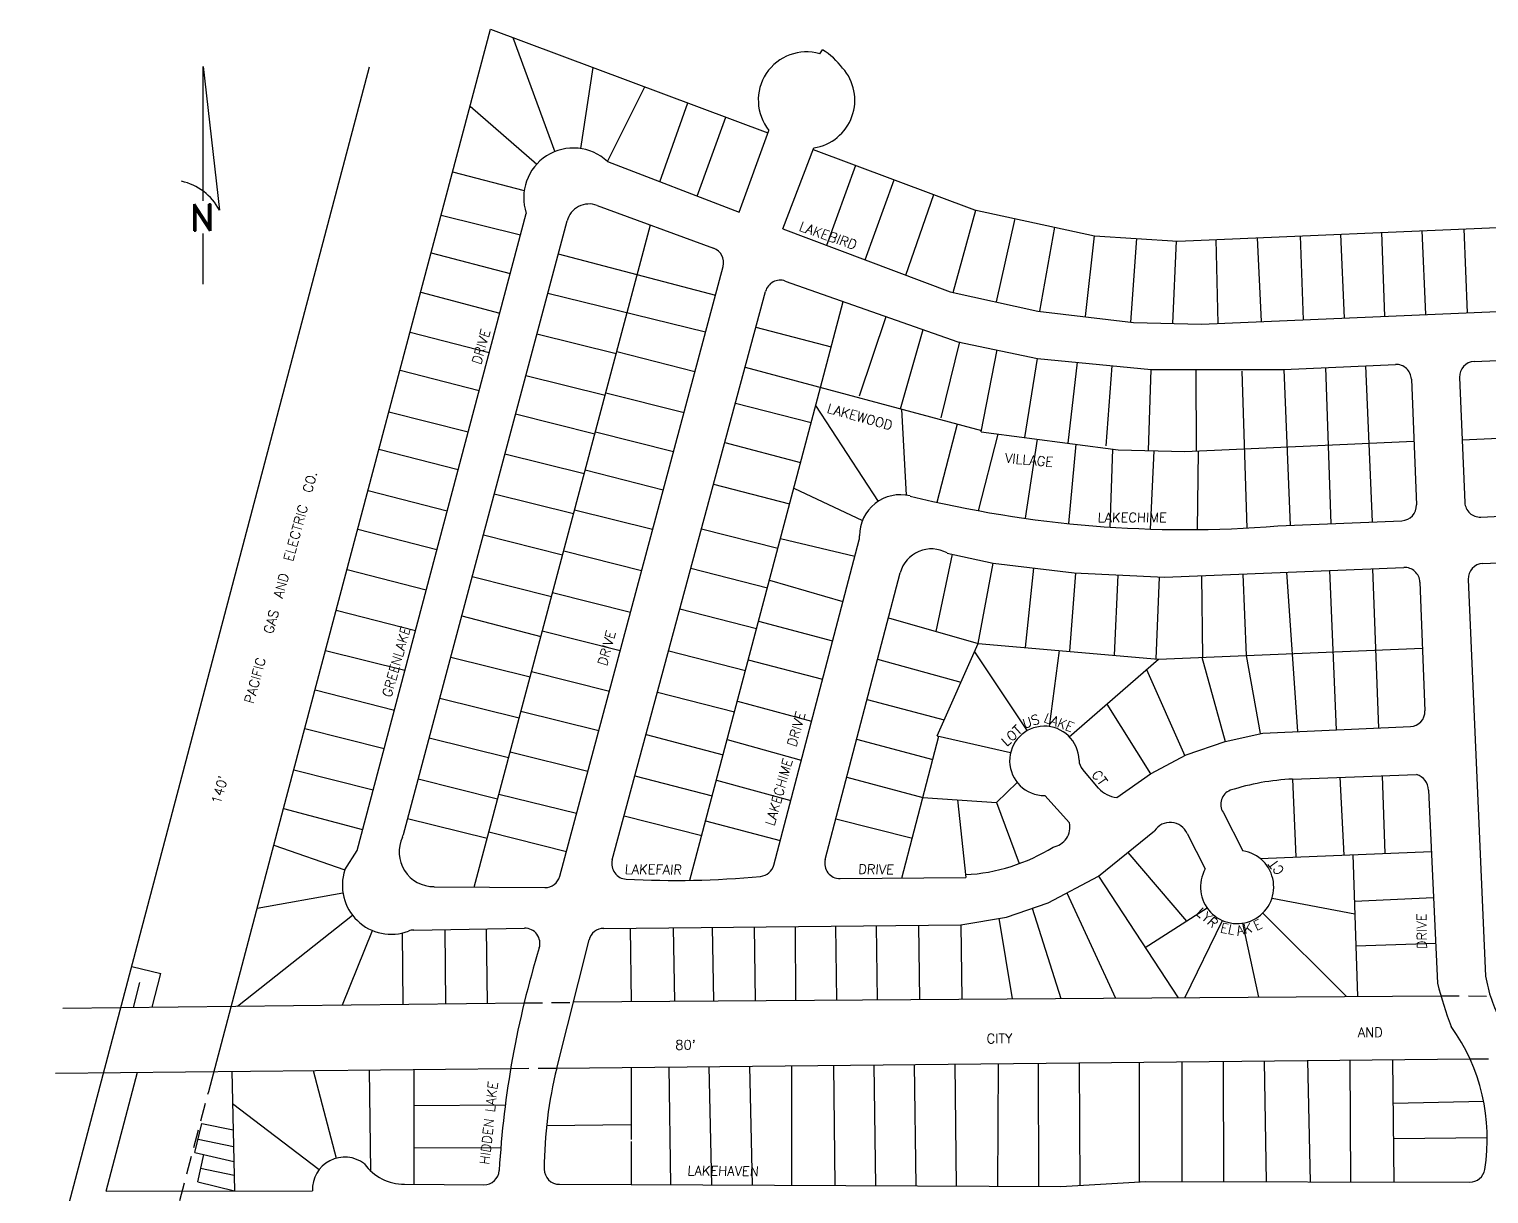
# Model space of a CAD drawing. Extents: x 2010 to 9864, y 25 to 4476.
# Drawn here: x 2439 to 4353, y 2908 to 4436 of the extents above; entities that cross this region are included whole.
import ezdxf

# ---------------------------------------------------------------- set-up
doc = ezdxf.new("R2010")
doc.units = 0
doc.header["$LTSCALE"] = 200
doc.linetypes.add('HIDDEN2', pattern=[0.18, 0.12, -0.06])
for name, color, linetype in [('BMBLDG', 3, 'CONTINUOUS'), ('BMPRLINE', 2, 'CONTINUOUS'), ('BMPRTXT', 2, 'CONTINUOUS'), ('BMSTR', 3, 'CONTINUOUS'), ('BMSTRTXT', 2, 'CONTINUOUS'), ('TB', 3, 'CONTINUOUS')]:
    doc.layers.add(name, color=color, linetype=linetype)
doc.styles.add('8', font='ROMAND', dxfattribs={"oblique": 3, "height": 25})
doc.styles.add('ROMAND', font='ROMAND')
doc.styles.get("Standard").update_dxf_attribs({"font": 'romans'})

# ---------------------------------------------------------------- blocks, each defined once
blk = doc.blocks.new('NA')
at = {"layer": 'TB'}
for p, q in [((0, -26.8), (0, 325.2)), ((0, 325.2), (42.6, -50.9)), ((0, -245.3), (0, -112.8))]:
    blk.add_line(p, q, dxfattribs=at)
blk.add_arc((-88.8, -121), 148.9, 28.0647, 77.6682, dxfattribs=at)
at = {"layer": 'TB', "style": 'ROMAND'}
blk.add_text('N', height=69.6, dxfattribs=at).set_placement((-35.8, -105.1))

msp = doc.modelspace()

# ---------------------------------------------------------------- linework, layer by layer
at = {"layer": 'BMBLDG'}
for p, q in [((2656.5, 2962.3), (2665.9, 3000.6)), ((2665.9, 3000.6), (2706.8, 2992.3)), ((2660.8, 2979.9), (2707.2, 2970.5)), ((2656.5, 2962.3), (2707.6, 2950.7)), ((2660.3, 2924.1), (2668.3, 2959.6)), ((2664.2, 2941.8), (2708, 2932.6)), ((2660.3, 2924.1), (2708.4, 2912.1))]:
    msp.add_line(p, q, dxfattribs=at)
at = {"layer": 'BMPRLINE'}
for p, q in [((2773, 3413.5), (3044.1, 4435.8)), ((3044.1, 4435.8), (3408.1, 4299.7)), ((3073.6, 4424.7), (3128.6, 4275.1)), ((2439.4, 2698.7), (2885.5, 4386.5)), ((3162.5, 4279.2), (3178.9, 4385.4)), ((3197.6, 4262.3), (3246.6, 4360.1)), ((3017.4, 4334.8), (3105, 4258.8)), ((3266.3, 4235.7), (3303, 4339)), ((3315.1, 4216.9), (3352.8, 4320.3)), ((3467.5, 4278), (3678.7, 4198.9)), ((3945.6, 4157.9), (6579.4, 4270.2)), ((3485.5, 4152.3), (3523.2, 4257.2)), ((2994.5, 4248.6), (3088.5, 4224.3)), ((3535.7, 4133.4), (3573.5, 4238.3)), ((3589, 4113.3), (3625.7, 4218.8)), ((2979.5, 4192), (3083.6, 4165.9)), ((3650.9, 4090.6), (3680.7, 4198.5)), ((3678.7, 4198.9), (3836.1, 4164.6)), ((3022.7, 3310.6), (3254, 4179)), ((3707.9, 4078), (3732.1, 4187.3)), ((3764.7, 4065.8), (3784.2, 4175.9)), ((4320.4, 4173.9), (4324.9, 4063.9)), ((3824.4, 4058.7), (3836.1, 4164.6)), ((3836.1, 4164.6), (3945.6, 4157.9)), ((3884, 4051.6), (3891.8, 4161.2)), ((3938.9, 4049.9), (3943.7, 4158)), ((3995.5, 4160), (3997.9, 4049.8)), ((4049.4, 4162.3), (4054.6, 4052.3)), ((4105.9, 4164.7), (4110.1, 4054.6)), ((4158.9, 4167), (4163.7, 4056.9)), ((4212.8, 4169.3), (4216.5, 4059.2)), ((4265.7, 4171.6), (4270.4, 4061.5)), ((2966.3, 4142.4), (3070.1, 4115.1)), ((3133.2, 4141.1), (3339.1, 4086.8)), ((2952.7, 4091), (3056.4, 4063.3)), ((3119.4, 4089.4), (3326.2, 4038.6)), ((3476.8, 3965.9), (3506.7, 4078.8)), ((3528.3, 3954.8), (3563, 4059)), ((2938.8, 4038.5), (3042.7, 4011.7)), ((3392.2, 4044.9), (3490.9, 4019.3)), ((3581.7, 3937.9), (3611.7, 4041.9)), ((3105.2, 4036.4), (3209.1, 4010.3)), ((3635, 3925.9), (3659.5, 4025.5)), ((3209.8, 4013), (3312.3, 3986.8)), ((3687.6, 3907.7), (3708.6, 4015.2)), ((3744.8, 3900.2), (3761.7, 4004)), ((2925.6, 3988.7), (3029.4, 3961.8)), ((3090.7, 3981.7), (3194.6, 3955.9)), ((3378, 3992.3), (3687.9, 3909.6)), ((3801.8, 3892.6), (3813.8, 3998.9)), ((3851.4, 3889.3), (3859.3, 3994.4)), ((3906.9, 3883), (3910.6, 3989.4)), ((3969.1, 3989.5), (3969.6, 3882.4)), ((4029.5, 3987.3), (4035.9, 3781.5)), ((4084.5, 3989.6), (4093, 3784.9)), ((4139.1, 3992), (4146.3, 3787.2)), ((4191.6, 3994.3), (4200.4, 3789.4)), ((3305.8, 3319.5), (3476.8, 3965.9)), ((3195.4, 3958.8), (3298, 3933.2)), ((3365.4, 3945.3), (3464.6, 3919.8)), ((2911, 3933.9), (3015, 3907.5)), ((3077.2, 3931.1), (3181.1, 3905)), ((3470.6, 3942.4), (3552.7, 3816.4)), ((3583.2, 3937.5), (3589.1, 3824.5)), ((4318.4, 3897.2), (5024, 3929.3)), ((3181.8, 3907.7), (3284.2, 3881.8)), ((3629.8, 3815.2), (3656.6, 3918)), ((3684.3, 3804.2), (3710, 3904.8)), ((3687.6, 3907.7), (3867.1, 3884)), ((3351.5, 3893.8), (3450.7, 3867.4)), ((3745.9, 3794.2), (3761.7, 3897.9)), ((3802.8, 3787.3), (3812.2, 3891.3)), ((3954.9, 3881.7), (4255.1, 3895.3)), ((2898, 3884.8), (3001.9, 3858.2)), ((3063.2, 3878.7), (3167.2, 3853)), ((3856.7, 3782.7), (3860.5, 3884.9)), ((3867.1, 3884), (3954.9, 3881.7)), ((3909.6, 3780.1), (3914.5, 3882.8)), ((3971.5, 3779.5), (3972.5, 3882.5)), ((3168.5, 3857.7), (3270.7, 3831.5)), ((2883.7, 3830.8), (2987.6, 3804.1)), ((3336.7, 3839), (3436.4, 3813.1)), ((3441.8, 3833.8), (3532.2, 3791.5)), ((3049.2, 3826.4), (3153.3, 3800.6)), ((3154.5, 3805.3), (3256.9, 3779.8)), ((2870.3, 3780.2), (2974.1, 3753.4)), ((3034.9, 3772.6), (3138.8, 3746.3)), ((3321, 3780.6), (3421.1, 3755.2)), ((3140.2, 3751.6), (3242.4, 3725.7)), ((3424.4, 3767.9), (3522, 3744.5)), ((3628.5, 3645.9), (3650, 3747.2)), ((3683.6, 3630.2), (3703.6, 3735.2)), ((2856.2, 3727.3), (2960, 3700.4)), ((3020.3, 3717.8), (3124.3, 3691.7)), ((3307.1, 3728.9), (3407.3, 3703.2)), ((3409.9, 3713.2), (3506.4, 3685.1)), ((3745.8, 3624.8), (3756.6, 3728.9)), ((3804, 3619.8), (3811.8, 3722.4)), ((3862.3, 3614.7), (3867.1, 3719.8)), ((3917.3, 3610), (3921.3, 3717.2)), ((3976.4, 3718.9), (3977.9, 3612.1)), ((4030.9, 3721.1), (4035, 3614.5)), ((4088.1, 3723.5), (4102.6, 3514.5)), ((4144.4, 3725.8), (4153, 3516.7)), ((4200.9, 3728.1), (4208.5, 3519.1)), ((3125.7, 3697), (3227.8, 3671.2)), ((3292.7, 3675.6), (3393.1, 3649.6)), ((2842.1, 3673.9), (2945.9, 3647.2)), ((3006.5, 3666.1), (3110.3, 3639.4)), ((3395.7, 3659.5), (3492.9, 3633.6)), ((3566.1, 3663.6), (3683.6, 3630.2)), ((3112.2, 3646.5), (3214.3, 3620.7)), ((2828.1, 3621), (2932, 3594.9)), ((3277.9, 3620.4), (3378.5, 3594.5)), ((3630.1, 3509), (3683.6, 3630.2)), ((3678.7, 3619), (3748.1, 3515.7)), ((3683.6, 3630.2), (3920.1, 3609.7)), ((3777.3, 3521.1), (3790.3, 3621)), ((4035, 3614.5), (4266.3, 3624)), ((2992.1, 3612.3), (3096.2, 3586.2)), ((3382.3, 3608.6), (3479.7, 3583.2)), ((3551.9, 3609.4), (3661, 3579.1)), ((3803.2, 3507.7), (3920.1, 3609.7)), ((3920.1, 3609.7), (4035, 3614.5)), ((3976.9, 3612.1), (4007.6, 3501.7)), ((4035, 3614.5), (4053.6, 3511.8)), ((3098.1, 3593.5), (3200.1, 3567.6)), ((3904.4, 3596), (3954.9, 3482.9)), ((2814.3, 3569.1), (2918.2, 3542.6)), ((3263.3, 3566.4), (3364.2, 3540.4)), ((2977.7, 3558.3), (3081.8, 3532.5)), ((3084.2, 3541.4), (3186.2, 3516)), ((3368, 3554.6), (3465.2, 3528)), ((3538.2, 3556.8), (3639.3, 3529.8)), ((3852.3, 3550.6), (3909.8, 3459)), ((2800.9, 3518.6), (2904.8, 3492.3)), ((2963.9, 3506.4), (3067.9, 3480.3)), ((3248.3, 3510.7), (3349.4, 3484.2)), ((3354.6, 3504.1), (3451.8, 3477)), ((3524.4, 3504.4), (3624.3, 3477.8)), ((3583.7, 3322.4), (3632.3, 3508.5)), ((3630.1, 3509), (3726.3, 3487.2)), ((3070, 3488), (3171.9, 3462.5)), ((2786.5, 3464.3), (2890.4, 3438.1)), ((2949.5, 3452.6), (3053.6, 3426.3)), ((3233.7, 3456.5), (3335.1, 3430.2)), ((3340.6, 3450.9), (3438, 3424.2)), ((3511.4, 3454.5), (3611.3, 3428)), ((3707.9, 3421.7), (3735, 3447.6)), ((4096.1, 3452.3), (4100.4, 3350.1)), ((4158.1, 3454.5), (4163.2, 3352.6)), ((4213.7, 3456.5), (4216.8, 3354.8)), ((3055.2, 3432.3), (3157.2, 3407.6)), ((3611.3, 3428), (3707.9, 3421.7)), ((2674.7, 3042.5), (2773, 3413.5)), ((2773, 3413.5), (2876.6, 3386)), ((3656.8, 3425.1), (3667.4, 3323.2)), ((3707.9, 3421.7), (3737.5, 3341.3)), ((2935.6, 3400.3), (3039.8, 3374.5)), ((3219.5, 3403.8), (3321.3, 3378.2)), ((3326.4, 3397.5), (3424.2, 3371.8)), ((3497.1, 3400), (3597.4, 3374.7)), ((3042, 3382.8), (3143.7, 3357.1)), ((2760.3, 3365.4), (2853.3, 3333)), ((3879.8, 3356), (3957, 3266)), ((4053.3, 3348.2), (4278, 3357.2)), ((4174.9, 3353.1), (4181.3, 3167.1)), ((3841.3, 3324.8), (3946, 3165.5)), ((2738.4, 3282.8), (2850.8, 3302.9)), ((3800.1, 3302.9), (3863.9, 3164.9)), ((4069.1, 3296.1), (4177.6, 3275.3)), ((4177, 3292.2), (4280.9, 3296.8)), ((2712.4, 3154.3), (2863.3, 3273.7)), ((3754.7, 3282.7), (3792.2, 3164.4)), ((3902.8, 3231.1), (3983.9, 3283.3)), ((4056.8, 3276.3), (4166.5, 3167)), ((2984.4, 3254.9), (2985.1, 3157.4)), ((3038.6, 3255.8), (3040, 3158.1)), ((3227.2, 3256.7), (3228.8, 3160.5)), ((3283.8, 3257.3), (3285.6, 3160.9)), ((3335.1, 3257.8), (3336.8, 3161.2)), ((3390, 3258.3), (3391.4, 3161.6)), ((3443.7, 3258.9), (3444.3, 3162)), ((3496.7, 3259.4), (3497.9, 3162.4)), ((3549.9, 3259.9), (3551.5, 3162.7)), ((3605.3, 3260.4), (3606.8, 3163.1)), ((3661.1, 3261), (3662.3, 3163.5)), ((3710.9, 3269.6), (3728.4, 3164)), ((3954.6, 3165.5), (4004.3, 3266.6)), ((4030.5, 3263.2), (4051.5, 3166.2)), ((2850.3, 3155.9), (2889.7, 3253.5)), ((2928.6, 3250.5), (2929.1, 3156.8)), ((4179, 3233.5), (4283.7, 3237.2)), ((2573.9, 3206.2), (2611.8, 3197)), ((2600.4, 3153.1), (2611.8, 3197)), ((2576.1, 3152.8), (2584.3, 3185.2)), ((2483.3, 3151.7), (3088.4, 3158.6)), ((3153, 3160), (4290.5, 3167.9)), ((3131.1, 3073.2), (4328.8, 3085.1)), ((4005.2, 3081.9), (4005.5, 2924.1)), ((4058.8, 3082.4), (4061.2, 2924)), ((4115.4, 3083), (4119.2, 2923.9)), ((4170.9, 3083.5), (4171.8, 2923.8)), ((4227.2, 3084.1), (4229, 2923.7)), ((2474, 3066.7), (3070.7, 3072.6)), ((2540.2, 2911.7), (2581.3, 3067.7)), ((2705.2, 3069), (2708.4, 2912.1)), ((2811.7, 3070), (2841.7, 2954.9)), ((2885, 3070.8), (2887.1, 2938.3)), ((2944, 2920.6), (2944, 3071.3)), ((3228.6, 3074.2), (3228.7, 2979.3)), ((3278.3, 3074.7), (3280.4, 2920)), ((3330.5, 3075.2), (3334.2, 2919.8)), ((3384, 3075.7), (3387.5, 2919.6)), ((3439.1, 3076.3), (3439.1, 2919.3)), ((3493.9, 3076.8), (3495.8, 2919.1)), ((3546.8, 3077.3), (3549.2, 2918.9)), ((3600, 3077.9), (3601.9, 2918.6)), ((3653.3, 3078.4), (3654.8, 2918.4)), ((3709.6, 2918.2), (3710.4, 3079)), ((3762.2, 3079.5), (3762.8, 2917.9)), ((3816.3, 3080), (3817, 2919.2)), ((3894.7, 3080.8), (3894.7, 2923.8)), ((3950.6, 3081.4), (3950.7, 2924.2)), ((2706.1, 3026.9), (2819.6, 2940.2)), ((2944, 3024.3), (3063.7, 3025)), ((4227.8, 3027.1), (4346.6, 3029.9)), ((3117.8, 2998), (3228.7, 2999.3)), ((2944, 2968.4), (3057.8, 2968.9)), ((3228.7, 2976.7), (3228.7, 2920.3)), ((4228.4, 2980.7), (4351.3, 2981.9))]:
    msp.add_line(p, q, dxfattribs=at)
at = {"layer": 'BMPRLINE', "linetype": 'HIDDEN2'}
for p, q in [((3088.4, 3158.6), (3152.8, 3159.3)), ((4290.5, 3167.9), (4355.3, 3167.6)), ((4328.8, 3085.1), (4391.2, 3085.7)), ((3070.7, 3072.6), (3131.1, 3073.2)), ((2572.2, 2656), (2674.7, 3042.5))]:
    msp.add_line(p, q, dxfattribs=at)
at = {"layer": 'BMSTR'}
for p, q in [((3476, 4403.6), (3479.4, 4408.8)), ((3370.2, 4195.6), (3409.3, 4302.9)), ((3427.5, 4174.1), (3468.3, 4280.1)), ((3197.6, 4262.3), (3370.2, 4195.6)), ((2869.3, 3358.4), (3091.1, 4194.2)), ((3184, 4204.7), (3336.8, 4148.6)), ((2930, 3379.5), (3144.7, 4184.2)), ((3427.5, 4174.1), (3647.2, 4091.4)), ((3976.5, 4048.9), (6552.1, 4159.6)), ((3135, 3324.7), (3349.3, 4124.7)), ((3430.8, 4105.4), (3657.2, 4025.9)), ((3204, 3346.1), (3404.9, 4091.8)), ((3647.2, 4091.4), (3761.8, 4066.1)), ((3761.8, 4066.1), (3887.2, 4051.2)), ((4334.1, 3999.9), (5671.8, 4060.3)), ((3887.2, 4051.2), (3976.5, 4048.9)), ((3657.2, 4025.9), (3761.7, 4004)), ((3761.7, 4004), (3910.6, 3989.4)), ((3910.6, 3989.4), (4084.5, 3989.6)), ((4084.5, 3989.6), (4230.9, 3996)), ((4251.8, 3976.8), (4258.5, 3811.9)), ((4315, 3979), (4321.9, 3815)), ((4342.8, 3795.9), (5677.9, 3856.6)), ((4076.6, 3784.2), (4239.3, 3791.1)), ((4345.5, 3735), (5642.9, 3794)), ((3415.7, 3339.4), (3527.6, 3765.8)), ((3643, 3748.7), (3703.6, 3735.2)), ((3703.6, 3735.2), (3809.8, 3722.5)), ((3483.2, 3346.7), (3581.6, 3722.8)), ((3809.8, 3722.5), (3928.2, 3716.9)), ((3928.2, 3716.9), (4242, 3729.8)), ((4326.4, 3714.1), (4349.2, 3193.5)), ((4262.8, 3710.6), (4269.6, 3541.8)), ((4007.6, 3501.7), (4056.9, 3512.5)), ((4056.9, 3512.5), (4250.5, 3521)), ((3909.8, 3459), (3956.6, 3483.8)), ((3956.6, 3483.8), (4007.6, 3501.7)), ((3841.6, 3440.2), (3820.8, 3464.6)), ((3865.4, 3428.1), (3909.8, 3459)), ((4096.1, 3452.3), (4258.6, 3458.1)), ((3771, 3430.6), (3803.4, 3394.8)), ((4274.3, 3437.8), (4286.1, 3184.5)), ((4005, 3408.7), (4030.8, 3358.1)), ((3841.3, 3324.8), (3915, 3384.4)), ((3957.7, 3380.8), (3981.5, 3334.3)), ((2853.3, 3333), (2869.3, 3358.4)), ((3502.7, 3321.7), (3667.4, 3323.2)), ((3775.7, 3289.8), (3841.3, 3324.8)), ((2970.3, 3311), (3115.5, 3309.9)), ((3720.9, 3271.3), (3775.7, 3289.8)), ((2943.6, 3254.2), (3088.8, 3256.7)), ((3192.7, 3256.4), (3661.1, 3261)), ((3661.1, 3261), (3720.9, 3271.3)), ((3131.1, 3073.2), (3173.5, 3241.3)), ((2540.2, 2911.7), (2810.7, 2912.3)), ((2931.4, 2920.7), (3035.6, 2920.1)), ((3134.6, 2920.7), (3792.3, 2917.8)), ((3792.3, 2917.8), (3903.6, 2924.3)), ((3903.6, 2924.3), (4328.2, 2923.5))]:
    msp.add_line(p, q, dxfattribs=at)
for centre, radius, start, end in [((3458.7, 4342.7), 63.3, 74.1384, 218.8423), ((3427.9, 4325.2), 98.2, 37.3281, 58.3366), ((3458.7, 4342.7), 63.3, 278.7211, 41.6822), ((3153, 4214.7), 65.2, 46.8493, 198.3377), ((3173.6, 4176.5), 30, 69.8624, 165.0664), ((3330, 4129.8), 20, 345.0054, 69.8624), ((3424.2, 4086.6), 20, 70.6539, 164.9217), ((4231.8, 3976), 20, 2.3316, 92.4878), ((4335, 3979.9), 20, 92.587, 182.3873), ((3581.8, 3771.5), 53.6, 76.2256, 180.4277), ((3956.2, 5286.2), 1506.8, 256.1122, 274.5799), ((4238.5, 3811.1), 20, 272.4068, 2.3316), ((4341.9, 3815.8), 20, 182.3873, 272.6045), ((3508.3, 3770.9), 20, 345.2949, 0.4277), ((3622.4, 3711.8), 42.3, 60.8597, 164.938), ((4346.4, 3715), 20, 92.6072, 182.4978), ((4242.9, 3709.8), 20, 2.2975, 92.3544), ((4249.6, 3541), 20, 272.4935, 2.2975), ((3770.5, 3476.1), 45.5, 1.2876, 270.6188), ((3836, 3477.5), 20, 181.2876, 220.5151), ((4112.5, 3128.5), 324.2, 92.8972, 107.6417), ((4252.5, 3437.2), 21.8, 1.5726, 73.8591), ((3869.3, 3465.2), 37.3, 222.1199, 264.0643), ((4021.3, 3419.3), 19.5, 111.3795, 213.1305), ((3777.3, 3389.3), 26.7, 280.201, 11.7626), ((3935.3, 3370.8), 24.5, 24.1557, 146.1994), ((2970.1, 3356.7), 45.6, 154.7275, 270.2951), ((2910.7, 3384.7), 20, 334.7275, 345.0664), ((3655.3, 3565.3), 238.7, 272.8158, 302.0705), ((4023.3, 3310.7), 48, 150.5655, 81.0854), ((2914, 3312.7), 64, 161.4478, 290.8813), ((3223.3, 3340.9), 20, 164.9217, 267.1072), ((3396.4, 3344.5), 20, 275.2679, 345.2949), ((3502.5, 3341.7), 20, 165.3378, 270.5395), ((3115.7, 3329.9), 20, 269.5355, 345.0054), ((3284.7, 4556), 1236.7, 267.1072, 275.2679), ((2943.9, 3234.2), 20, 90.9827, 110.8813), ((3089.1, 3236.7), 20, 342.8919, 90.9827), ((3192.9, 3236.4), 20, 90.5614, 165.8606), ((4288.3, 2867.6), 1234.7, 162.8919, 176.6849), ((4699.6, 3283.5), 425.1, 193.4674, 201.5105), ((4530.4, 3222.9), 183.6, 189.2036, 208.6496), ((4101.3, 2981.3), 250, 350.5344, 35.8132), ((3670.3, 2939.1), 555.6, 166.0293, 179.8304), ((2852.9, 2914.2), 42.2, 52.0576, 182.5136), ((2932, 2986.7), 66, 216.3812, 269.4484), ((3035.7, 2940.1), 20, 269.698, 356.6849), ((3134.7, 2940.7), 20, 179.8304, 269.75), ((4328.2, 2943.5), 20, 269.8874, 350.5344)]:
    msp.add_arc(centre, radius, start, end, dxfattribs=at)

# ---------------------------------------------------------------- block references
at = {"layer": 'TB', "xscale": 0.5, "yscale": 0.5, "zscale": 0.5}
msp.add_blockref('NA', (2667.6, 4224), dxfattribs=at)

# ---------------------------------------------------------------- texts
at = {"layer": 'BMPRTXT'}
for s, rotation, p in [('LAKEWOOD', 344.5169, (3484.6, 3933.1)), ('VILLAGE', 355.0037, (3718.5, 3867.2)), ('PACIFIC   GAS  AND  ELECTRIC  CO.', 74.5618, (2733.3, 3550.2)), ("140'", 74.4306, (2690.1, 3418.4)), ('AND ', 0.5481, (4181.6, 3113.7)), ("80'    ", 0.5481, (3286.7, 3097.2)), ('CITY ', 0.5481, (3694.9, 3105.5))]:
    msp.add_text(s, height=12.5, rotation=rotation, dxfattribs=at).set_placement(p)
at = {"layer": 'BMSTRTXT', "style": '8', "oblique": 3}
for s, rotation, p in [('LAKEBIRD', 340.8486, (3447.7, 4172)), ('DRIVE', 74.45, (3031.6, 3994.9)), ('GREENLAKE   ', 74.45, (2913.9, 3558.4)), ('DRIVE', 75.1449, (3196.5, 3599.6)), ('LAKECHIME  DRIVE', 74.5651, (3416.3, 3389.6)), ('LOT', 44.7816, (3721.3, 3494.1)), ('US', 19.7825, (3744.2, 3518.2)), ('LAKE', 339.9443, (3768.5, 3527.5)), ('CT', 308.2685, (3831.7, 3458)), ('LAKEFAIR', 359.4164, (3220, 3327.8)), ('DRIVE', 359.4164, (3526.2, 3327.8)), ('CT', 129.3586, (4086, 3332.5)), ('LYR', 319.5487, (3968.5, 3275.5)), ('DRIVE', 90.8274, (4271.9, 3229)), ('EL', 349.5927, (4000.2, 3251.5)), ('AK', 14.3053, (4023.7, 3246.7)), ('E', 27.8905, (4048.4, 3253)), ('HIDDEN LAKE', 84.0733, (3042.5, 2945.8)), ('LAKEHAVEN', 359.4164, (3302.4, 2932.5))]:
    msp.add_text(s, height=12.5, rotation=rotation, dxfattribs=at).set_placement(p)
msp.add_text('LAKECHIME', height=12.5, dxfattribs=at).set_placement((3840.2, 3789))

doc.saveas('drawing.dxf')
